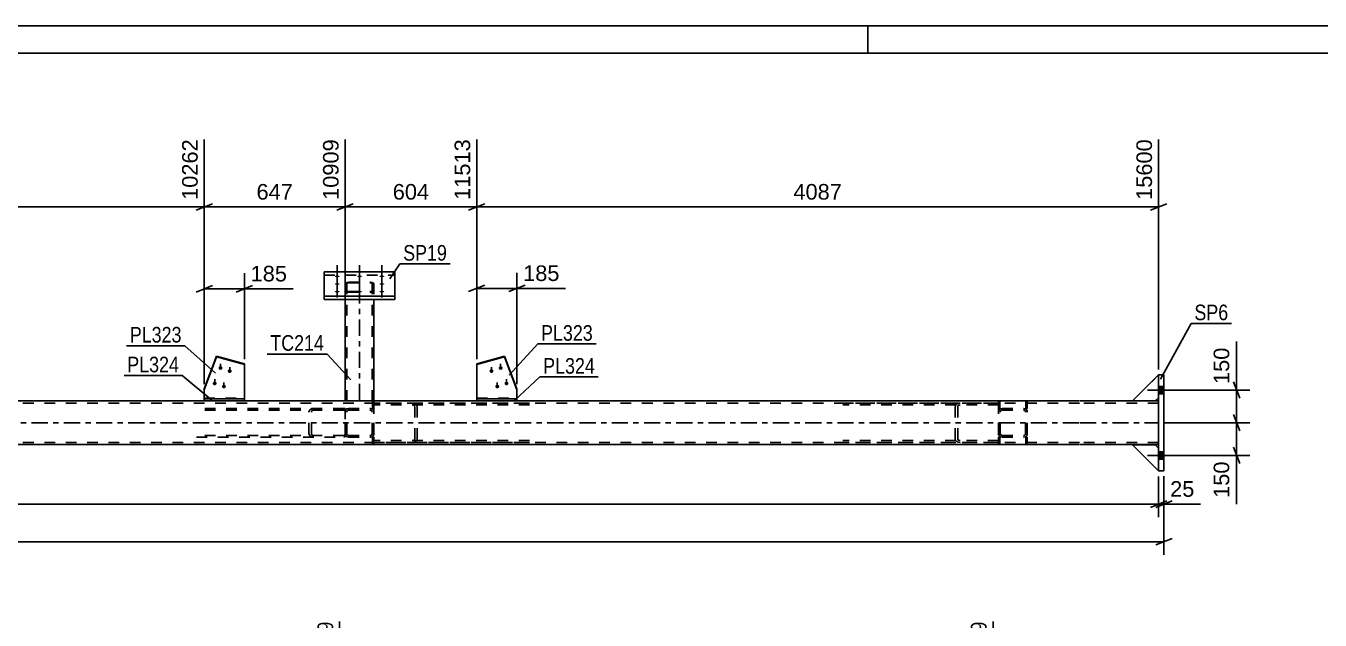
# Model space of a CAD drawing. Header units: millimetres. Extents: x -98 to 743, y -438 to 156.
# Drawn here: x 378.7 to 616.4, y 46.9 to 156.1 of the extents above; entities that cross this region are included whole.
import ezdxf

# ---------------------------------------------------------------- set-up
doc = ezdxf.new("R2010")
doc.units = ezdxf.units.MM
doc.linetypes.add('DXK_LINE_DOT2', pattern=[3.9198, 1.9599, -1.9599])
doc.linetypes.add('DXK_LINE_DOT3', pattern=[5.9187, 2.979, -0.9799, 0.9799, -0.9799])
doc.styles.add('Arial', font='ARIAL.TTF', dxfattribs={"height": 0.2})
doc.styles.add('Arial Narrow', font='ARIALN.TTF', dxfattribs={"height": 0.2})

# ---------------------------------------------------------------- blocks, each defined once
blk = doc.blocks.new('Unknown-761554712-1131')
at = {"color": 5, "linetype": 'Continuous'}
for p, q in [((743.33, 156.09), (-97.67, 156.09)), ((533.33, 151.09), (533.33, 156.09)), ((738.33, 151.09), (-92.67, 151.09))]:
    blk.add_line(p, q, dxfattribs=at)
blk = doc.blocks.new('Part-761554712-4790 - 4715')
at = {"color": 2, "linetype": 'Continuous'}
for p, q in [((411.49, 87.19), (411.49, 87.59)), ((411.49, 87.59), (418.88, 87.59)), ((411.49, 87.19), (418.88, 87.19)), ((418.88, 87.19), (418.88, 87.59))]:
    blk.add_line(p, q, dxfattribs=at)
blk = doc.blocks.new('Part-761554712-4726 - 4715')
at = {"color": 7, "linetype": 'DXK_LINE_DOT2'}
for p, q in [((442.65, 80.55), (442.41, 80.55)), ((442.41, 80.55), (442.41, 79.35)), ((442.41, 80.55), (442.41, 79.35)), ((442.65, 79.35), (442.41, 79.35)), ((442.65, 79.35), (442.65, 80.55)), ((442.65, 79.35), (442.65, 80.55))]:
    blk.add_line(p, q, dxfattribs=at)
blk = doc.blocks.new('Part-761554712-4791 - 4715')
at = {"color": 2, "linetype": 'Continuous'}
for p, q in [((461.53, 87.19), (461.53, 87.59)), ((461.53, 87.59), (468.92, 87.59)), ((461.53, 87.19), (468.92, 87.19)), ((468.92, 87.19), (468.92, 87.59))]:
    blk.add_line(p, q, dxfattribs=at)
blk = doc.blocks.new('Part-761554712-4727 - 4715')
at = {"color": 7, "linetype": 'DXK_LINE_DOT2'}
for p, q in [((442.65, 87.03), (442.41, 87.03)), ((442.41, 87.03), (442.41, 85.83)), ((442.41, 87.03), (442.41, 85.83)), ((442.41, 85.83), (442.65, 85.83)), ((442.65, 87.03), (442.65, 85.83)), ((442.65, 85.83), (442.65, 87.03))]:
    blk.add_line(p, q, dxfattribs=at)
blk = doc.blocks.new('Part-761554712-4729 - 4715')
at = {"color": 7, "linetype": 'DXK_LINE_DOT2'}
for p, q in [((557.6, 80.55), (557.36, 80.55)), ((557.36, 79.35), (557.36, 80.55)), ((557.36, 80.55), (557.36, 79.35)), ((557.36, 79.35), (557.6, 79.35)), ((557.6, 79.35), (557.6, 80.55)), ((557.6, 79.35), (557.6, 80.55))]:
    blk.add_line(p, q, dxfattribs=at)
blk = doc.blocks.new('Part-761554712-4728 - 4715')
at = {"color": 7, "linetype": 'DXK_LINE_DOT2'}
for p, q in [((562.64, 80.55), (562.4, 80.55)), ((562.4, 80.55), (562.4, 79.35)), ((562.4, 80.55), (562.4, 79.35)), ((562.64, 79.35), (562.4, 79.35)), ((562.64, 79.35), (562.64, 80.55)), ((562.64, 79.35), (562.64, 80.55))]:
    blk.add_line(p, q, dxfattribs=at)
blk = doc.blocks.new('Part-761554712-4730 - 4715')
at = {"color": 7, "linetype": 'DXK_LINE_DOT2'}
for p, q in [((562.64, 87.03), (562.4, 87.03)), ((562.4, 87.03), (562.4, 85.83)), ((562.4, 87.03), (562.4, 85.83)), ((562.4, 85.83), (562.64, 85.83)), ((562.64, 87.03), (562.64, 85.83)), ((562.64, 85.83), (562.64, 87.03))]:
    blk.add_line(p, q, dxfattribs=at)
blk = doc.blocks.new('Part-761554712-4731 - 4715')
at = {"color": 7, "linetype": 'DXK_LINE_DOT2'}
for p, q in [((557.6, 87.03), (557.36, 87.03)), ((557.36, 87.03), (557.36, 85.83)), ((557.36, 87.03), (557.36, 85.83)), ((557.36, 85.83), (557.6, 85.83)), ((557.6, 85.83), (557.6, 87.03)), ((557.6, 85.83), (557.6, 87.03))]:
    blk.add_line(p, q, dxfattribs=at)
blk = doc.blocks.new('Part-761554712-4738 - 4715')
at = {"color": 7, "linetype": 'DXK_LINE_DOT2'}
for p, q in [((437.1, 85.83), (410.07, 85.83)), ((431.61, 85.83), (431.28, 85.78)), ((437.1, 85.83), (437.36, 85.79)), ((437.36, 85.79), (437.36, 80.58)), ((437.1, 85.51), (410.07, 85.51)), ((430.8, 85.43), (430.73, 85.19)), ((430.73, 81.19), (430.73, 85.19)), ((431.17, 85.19), (431.21, 85.31)), ((431.17, 81.19), (431.17, 85.19)), ((431.45, 85.48), (431.61, 85.51)), ((437.1, 85.51), (437.27, 85.48)), ((437.27, 85.48), (437.36, 85.44)), ((437.1, 80.87), (410.07, 80.87)), ((430.73, 81.19), (430.8, 80.94)), ((431.21, 81.06), (431.17, 81.19)), ((431.61, 80.87), (431.45, 80.89)), ((437.27, 80.89), (437.1, 80.87)), ((437.36, 80.93), (437.27, 80.89)), ((410.07, 80.55), (437.1, 80.55)), ((431.28, 80.59), (431.61, 80.55)), ((437.1, 80.55), (437.36, 80.58))]:
    blk.add_line(p, q, dxfattribs=at)
for centre, radius, start, end in [((431.48, 85), 0.802, 104.5546, 147.5894), ((431.55, 85.09), 0.401, 104.5546, 147.5894), ((431.48, 81.37), 0.802, 212.4106, 255.4454), ((431.55, 81.28), 0.401, 212.4106, 255.4454)]:
    blk.add_arc(centre, radius, start, end, dxfattribs=at)
blk = doc.blocks.new('Part-761554712-4740 - 4715')
at = {"color": 7, "linetype": 'DXK_LINE_DOT2'}
for p, q in [((528.75, 86.79), (557.36, 86.79)), ((557.36, 86.47), (528.75, 86.47)), ((549.48, 86.39), (549.42, 86.15)), ((549.42, 80.23), (549.42, 86.15)), ((549.86, 86.15), (549.89, 86.27)), ((549.86, 80.23), (549.86, 86.15)), ((550.3, 86.79), (549.96, 86.74)), ((550.13, 86.44), (550.3, 86.47)), ((557.36, 86.79), (557.36, 79.59)), ((557.36, 79.91), (528.75, 79.91)), ((557.36, 79.59), (528.75, 79.59)), ((549.42, 80.23), (549.48, 79.98)), ((549.89, 80.1), (549.86, 80.23)), ((549.96, 79.63), (550.3, 79.59)), ((550.3, 79.91), (550.13, 79.93))]:
    blk.add_line(p, q, dxfattribs=at)
for centre, radius, start, end in [((550.16, 85.96), 0.802, 104.5547, 147.5896), ((550.23, 86.05), 0.401, 104.5547, 147.5896), ((550.16, 80.41), 0.802, 212.4104, 255.4453), ((550.23, 80.32), 0.401, 212.4104, 255.4453)]:
    blk.add_arc(centre, radius, start, end, dxfattribs=at)
blk = doc.blocks.new('Part-761554712-4805 - 4715')
at = {"color": 2, "linetype": 'Continuous'}
for p, q in [((586.74, 74.39), (586.74, 91.99)), ((586.74, 91.99), (587.74, 91.99)), ((587.74, 91.99), (587.74, 74.39)), ((587.74, 74.39), (586.74, 74.39))]:
    blk.add_line(p, q, dxfattribs=at)
blk = doc.blocks.new('Part-761554712-4741 - 4715')
at = {"color": 7, "linetype": 'DXK_LINE_DOT2'}
for p, q in [((442.64, 86.79), (442.64, 79.59)), ((471.25, 86.79), (442.64, 86.79)), ((471.25, 86.47), (442.64, 86.47)), ((450.04, 86.74), (449.71, 86.79)), ((449.71, 86.47), (449.88, 86.44)), ((450.11, 86.27), (450.15, 86.15)), ((450.15, 80.23), (450.15, 86.15)), ((450.59, 86.15), (450.52, 86.39)), ((450.59, 80.23), (450.59, 86.15)), ((471.25, 79.91), (442.64, 79.91)), ((442.64, 79.59), (471.25, 79.59)), ((449.88, 79.93), (449.71, 79.91)), ((449.71, 79.59), (450.04, 79.63)), ((450.15, 80.23), (450.11, 80.1)), ((450.52, 79.98), (450.59, 80.23))]:
    blk.add_line(p, q, dxfattribs=at)
for centre, radius, start, end in [((449.77, 86.05), 0.401, 32.4104, 75.4453), ((449.84, 85.96), 0.802, 32.4104, 75.4453), ((449.77, 80.32), 0.401, 284.5547, 327.5896), ((449.84, 80.41), 0.802, 284.5547, 327.5896)]:
    blk.add_arc(centre, radius, start, end, dxfattribs=at)
blk = doc.blocks.new('Bolt-761554712-4752 - 4715')
at = {"linetype": 'Continuous'}
for points in [[(464.24, 93.02), (464.31, 93.01), (464.38, 92.99), (464.45, 92.96), (464.5, 92.91), (464.55, 92.85), (464.58, 92.79), (464.59, 92.72), (464.59, 92.65), (464.58, 92.58), (464.55, 92.51), (464.5, 92.46), (464.45, 92.41), (464.38, 92.37), (464.31, 92.35), (464.24, 92.34), (464.16, 92.35), (464.09, 92.37), (464.02, 92.41), (463.97, 92.46), (463.92, 92.51), (463.89, 92.58), (463.88, 92.65), (463.88, 92.72), (463.89, 92.79), (463.92, 92.85), (463.97, 92.91), (464.02, 92.96), (464.09, 92.99), (464.16, 93.01)], [(465.93, 93.59), (466.01, 93.58), (466.08, 93.56), (466.14, 93.52), (466.2, 93.47), (466.24, 93.42), (466.27, 93.35), (466.29, 93.28), (466.29, 93.21), (466.27, 93.14), (466.24, 93.08), (466.2, 93.02), (466.14, 92.97), (466.08, 92.94), (466.01, 92.92), (465.93, 92.91), (465.86, 92.92), (465.79, 92.94), (465.72, 92.97), (465.66, 93.02), (465.62, 93.08), (465.59, 93.14), (465.57, 93.21), (465.57, 93.28), (465.59, 93.35), (465.62, 93.42), (465.66, 93.47), (465.72, 93.52), (465.79, 93.56), (465.86, 93.58)], [(467, 90.75), (467.08, 90.74), (467.15, 90.72), (467.21, 90.69), (467.27, 90.64), (467.31, 90.58), (467.34, 90.52), (467.36, 90.45), (467.36, 90.38), (467.34, 90.31), (467.31, 90.24), (467.27, 90.19), (467.21, 90.14), (467.15, 90.1), (467.08, 90.08), (467, 90.08), (466.93, 90.08), (466.86, 90.1), (466.79, 90.14), (466.73, 90.19), (466.69, 90.24), (466.66, 90.31), (466.64, 90.38), (466.64, 90.45), (466.66, 90.52), (466.69, 90.58), (466.73, 90.64), (466.79, 90.69), (466.86, 90.72), (466.93, 90.74)], [(465.31, 90.19), (465.38, 90.18), (465.45, 90.16), (465.52, 90.12), (465.57, 90.07), (465.62, 90.02), (465.65, 89.95), (465.66, 89.88), (465.66, 89.81), (465.65, 89.74), (465.62, 89.68), (465.57, 89.62), (465.52, 89.57), (465.45, 89.54), (465.38, 89.52), (465.31, 89.51), (465.23, 89.52), (465.16, 89.54), (465.09, 89.57), (465.04, 89.62), (464.99, 89.68), (464.96, 89.74), (464.95, 89.81), (464.95, 89.88), (464.96, 89.95), (464.99, 90.02), (465.04, 90.07), (465.09, 90.12), (465.16, 90.16), (465.23, 90.18)]]:
    blk.add_hatch(color=1, dxfattribs=at).paths.add_polyline_path(points)
at = {"color": 1, "linetype": 'Continuous'}
for p, q in [((464.24, 92.41), (464.24, 93.43)), ((465.93, 92.97), (465.93, 94)), ((465.31, 89.57), (465.31, 90.6)), ((467, 90.14), (467, 91.17))]:
    blk.add_line(p, q, dxfattribs=at)
blk = doc.blocks.new('Part-761554712-4817 - 4715')
at = {"color": 7, "linetype": 'DXK_LINE_DOT2'}
for p, q in [((581.94, 87.19), (586.74, 91.99)), ((586.74, 91.99), (586.74, 87.79)), ((586.14, 87.19), (581.94, 87.19)), ((586.74, 87.79), (586.14, 87.19))]:
    blk.add_line(p, q, dxfattribs=at)
blk = doc.blocks.new('Bolt-761554712-4753 - 4715')
at = {"linetype": 'Continuous'}
for points in [[(414.48, 93.59), (414.55, 93.58), (414.63, 93.56), (414.69, 93.52), (414.75, 93.47), (414.79, 93.42), (414.82, 93.35), (414.84, 93.28), (414.84, 93.21), (414.82, 93.14), (414.79, 93.08), (414.75, 93.02), (414.69, 92.97), (414.63, 92.94), (414.55, 92.92), (414.48, 92.91), (414.4, 92.92), (414.33, 92.94), (414.27, 92.97), (414.21, 93.02), (414.17, 93.08), (414.14, 93.14), (414.12, 93.21), (414.12, 93.28), (414.14, 93.35), (414.17, 93.42), (414.21, 93.47), (414.27, 93.52), (414.33, 93.56), (414.4, 93.58)], [(416.18, 93.02), (416.25, 93.01), (416.32, 92.99), (416.39, 92.96), (416.44, 92.91), (416.49, 92.85), (416.52, 92.79), (416.53, 92.72), (416.53, 92.65), (416.52, 92.58), (416.49, 92.51), (416.44, 92.46), (416.39, 92.41), (416.32, 92.37), (416.25, 92.35), (416.18, 92.34), (416.1, 92.35), (416.03, 92.37), (415.96, 92.41), (415.91, 92.46), (415.86, 92.51), (415.83, 92.58), (415.82, 92.65), (415.82, 92.72), (415.83, 92.79), (415.86, 92.85), (415.91, 92.91), (415.96, 92.96), (416.03, 92.99), (416.1, 93.01)], [(413.41, 90.75), (413.48, 90.74), (413.56, 90.72), (413.62, 90.69), (413.68, 90.64), (413.72, 90.58), (413.75, 90.52), (413.77, 90.45), (413.77, 90.38), (413.75, 90.31), (413.72, 90.24), (413.68, 90.19), (413.62, 90.14), (413.56, 90.1), (413.48, 90.08), (413.41, 90.08), (413.33, 90.08), (413.26, 90.1), (413.2, 90.14), (413.14, 90.19), (413.1, 90.24), (413.07, 90.31), (413.05, 90.38), (413.05, 90.45), (413.07, 90.52), (413.1, 90.58), (413.14, 90.64), (413.2, 90.69), (413.26, 90.72), (413.33, 90.74)], [(415.11, 90.19), (415.18, 90.18), (415.25, 90.16), (415.32, 90.12), (415.37, 90.07), (415.42, 90.02), (415.45, 89.95), (415.46, 89.88), (415.46, 89.81), (415.45, 89.74), (415.42, 89.68), (415.37, 89.62), (415.32, 89.57), (415.25, 89.54), (415.18, 89.52), (415.11, 89.51), (415.03, 89.52), (414.96, 89.54), (414.89, 89.57), (414.84, 89.62), (414.79, 89.68), (414.76, 89.74), (414.75, 89.81), (414.75, 89.88), (414.76, 89.95), (414.79, 90.02), (414.84, 90.07), (414.89, 90.12), (414.96, 90.16), (415.03, 90.18)]]:
    blk.add_hatch(color=1, dxfattribs=at).paths.add_polyline_path(points)
at = {"color": 1, "linetype": 'Continuous'}
for p, q in [((414.48, 92.97), (414.48, 94)), ((416.18, 92.41), (416.18, 93.43)), ((413.41, 90.14), (413.41, 91.17)), ((415.11, 89.57), (415.11, 90.6))]:
    blk.add_line(p, q, dxfattribs=at)
blk = doc.blocks.new('Part-761554712-4818 - 4715')
at = {"color": 2, "linetype": 'Continuous'}
for p, q in [((581.94, 87.19), (586.74, 91.99)), ((586.14, 87.19), (581.94, 87.19)), ((586.74, 87.79), (586.14, 87.19))]:
    blk.add_line(p, q, dxfattribs=at)
at = {"color": 7, "linetype": 'DXK_LINE_DOT2'}
blk.add_line((586.74, 91.99), (586.74, 87.79), dxfattribs=at)
blk = doc.blocks.new('Part-761554712-4819 - 4715')
at = {"color": 7, "linetype": 'DXK_LINE_DOT2'}
for p, q in [((581.94, 87.19), (586.74, 91.99)), ((586.74, 91.99), (586.74, 87.79)), ((586.14, 87.19), (581.94, 87.19)), ((586.74, 87.79), (586.14, 87.19))]:
    blk.add_line(p, q, dxfattribs=at)
blk = doc.blocks.new('Part-761554712-4820 - 4715')
at = {"color": 7, "linetype": 'DXK_LINE_DOT2'}
for p, q in [((586.14, 79.15), (581.94, 79.15)), ((581.94, 79.15), (586.74, 74.35)), ((586.74, 78.55), (586.14, 79.15)), ((586.74, 74.35), (586.74, 78.55))]:
    blk.add_line(p, q, dxfattribs=at)
blk = doc.blocks.new('Bolt-761554712-4756 - 4715')
at = {"linetype": 'Continuous'}
for points in [[(586.74, 89.85), (586.74, 88.53), (587.74, 88.53), (587.74, 89.85)], [(586.74, 89.85), (586.74, 88.53), (587.74, 88.53), (587.74, 89.85)], [(586.74, 77.85), (586.74, 76.53), (587.74, 76.53), (587.74, 77.85)], [(586.74, 77.85), (586.74, 76.53), (587.74, 76.53), (587.74, 77.85)]]:
    blk.add_hatch(color=1, dxfattribs=at).paths.add_polyline_path(points)
at = {"color": 1, "linetype": 'Continuous'}
for p, q in [((589.5, 89.19), (584.74, 89.19)), ((589.5, 89.19), (584.74, 89.19)), ((587.74, 89.85), (586.74, 89.85)), ((587.74, 89.85), (586.74, 89.85)), ((587.74, 88.53), (586.74, 88.53)), ((587.74, 88.53), (586.74, 88.53)), ((589.5, 77.19), (584.74, 77.19)), ((589.5, 77.19), (584.74, 77.19)), ((587.74, 77.85), (586.74, 77.85)), ((587.74, 77.85), (586.74, 77.85)), ((587.74, 76.53), (586.74, 76.53)), ((587.74, 76.53), (586.74, 76.53))]:
    blk.add_line(p, q, dxfattribs=at)
blk = doc.blocks.new('Part-761554712-4770 - 4715')
at = {"color": 7, "linetype": 'DXK_LINE_DOT2'}
for p, q in [((572.24, 86.79), (1, 86.79)), ((418.88, 87.19), (411.49, 87.19)), ((442.64, 87.19), (437.38, 87.19)), ((468.92, 87.19), (461.53, 87.19)), ((586.74, 86.79), (572.34, 86.79)), ((586.14, 87.19), (581.94, 87.19)), ((586.74, 87.19), (586.74, 86.39)), ((586.74, 87.19), (586.74, 86.95)), ((572.24, 79.59), (1, 79.59)), ((586.74, 79.59), (572.34, 79.59)), ((586.74, 79.19), (586.74, 79.99))]:
    blk.add_line(p, q, dxfattribs=at)
at = {"color": 2, "linetype": 'Continuous'}
for p, q in [((411.49, 87.19), (228.93, 87.19)), ((437.38, 87.19), (418.88, 87.19)), ((461.53, 87.19), (442.64, 87.19)), ((572.24, 87.19), (468.92, 87.19)), ((581.94, 87.19), (572.34, 87.19)), ((586.74, 87.19), (586.14, 87.19)), ((586.74, 79.99), (586.74, 86.39)), ((572.24, 79.19), (1, 79.19)), ((586.74, 79.19), (572.34, 79.19))]:
    blk.add_line(p, q, dxfattribs=at)
at = {"color": 7, "linetype": 'DXK_LINE_DOT3'}
for p, q in [((1, 83.19), (572.24, 83.19)), ((572.34, 83.19), (586.74, 83.19))]:
    blk.add_line(p, q, dxfattribs=at)
blk = doc.blocks.new('Part-761554712-4843 - 4715')
at = {"color": 2, "linetype": 'Continuous'}
for p, q in [((433.51, 110.91), (446.51, 110.91)), ((433.51, 110.91), (433.51, 105.86)), ((446.51, 110.91), (446.51, 105.86)), ((433.51, 106.46), (446.51, 106.46)), ((433.51, 105.86), (446.51, 105.86))]:
    blk.add_line(p, q, dxfattribs=at)
at = {"color": 7, "linetype": 'DXK_LINE_DOT2'}
blk.add_line((433.51, 110.31), (446.51, 110.31), dxfattribs=at)
blk = doc.blocks.new('Bolt-761554712-4779 - 4715')
at = {"linetype": 'Continuous'}
for points in [[(435.91, 109.94), (435.82, 109.94), (435.73, 109.95), (435.65, 109.97), (435.58, 109.99), (435.53, 110.01), (435.49, 110.04), (435.47, 110.07), (435.47, 110.1), (435.49, 110.13), (435.53, 110.16), (435.58, 110.19), (435.65, 110.21), (435.73, 110.22), (435.82, 110.23), (435.91, 110.24), (436, 110.23), (436.09, 110.22), (436.17, 110.21), (436.24, 110.19), (436.29, 110.16), (436.33, 110.13), (436.35, 110.1), (436.35, 110.07), (436.33, 110.04), (436.29, 110.01), (436.24, 109.99), (436.17, 109.97), (436.09, 109.95), (436, 109.94)], [(440.01, 109.94), (439.92, 109.94), (439.83, 109.95), (439.75, 109.97), (439.68, 109.99), (439.63, 110.01), (439.59, 110.04), (439.57, 110.07), (439.57, 110.1), (439.59, 110.13), (439.63, 110.16), (439.68, 110.19), (439.75, 110.21), (439.83, 110.22), (439.92, 110.23), (440.01, 110.24), (440.1, 110.23), (440.19, 110.22), (440.27, 110.21), (440.34, 110.19), (440.39, 110.16), (440.43, 110.13), (440.45, 110.1), (440.45, 110.07), (440.43, 110.04), (440.39, 110.01), (440.34, 109.99), (440.27, 109.97), (440.19, 109.95), (440.1, 109.94)], [(444.11, 109.94), (444.02, 109.94), (443.93, 109.95), (443.85, 109.97), (443.78, 109.99), (443.73, 110.01), (443.69, 110.04), (443.67, 110.07), (443.67, 110.1), (443.69, 110.13), (443.73, 110.16), (443.78, 110.19), (443.85, 110.21), (443.93, 110.22), (444.02, 110.23), (444.11, 110.24), (444.2, 110.23), (444.29, 110.22), (444.37, 110.21), (444.44, 110.19), (444.49, 110.16), (444.53, 110.13), (444.55, 110.1), (444.55, 110.07), (444.53, 110.04), (444.49, 110.01), (444.44, 109.99), (444.37, 109.97), (444.29, 109.95), (444.2, 109.94)], [(435.91, 108.53), (435.82, 108.54), (435.73, 108.55), (435.65, 108.56), (435.58, 108.58), (435.53, 108.61), (435.49, 108.64), (435.47, 108.67), (435.47, 108.7), (435.49, 108.73), (435.53, 108.76), (435.58, 108.79), (435.65, 108.81), (435.73, 108.82), (435.82, 108.83), (435.91, 108.84), (436, 108.83), (436.09, 108.82), (436.17, 108.81), (436.24, 108.79), (436.29, 108.76), (436.33, 108.73), (436.35, 108.7), (436.35, 108.67), (436.33, 108.64), (436.29, 108.61), (436.24, 108.58), (436.17, 108.56), (436.09, 108.55), (436, 108.54)], [(435.91, 107.13), (435.82, 107.14), (435.73, 107.15), (435.65, 107.16), (435.58, 107.18), (435.53, 107.21), (435.49, 107.24), (435.47, 107.27), (435.47, 107.3), (435.49, 107.33), (435.53, 107.36), (435.58, 107.38), (435.65, 107.4), (435.73, 107.42), (435.82, 107.43), (435.91, 107.43), (436, 107.43), (436.09, 107.42), (436.17, 107.4), (436.24, 107.38), (436.29, 107.36), (436.33, 107.33), (436.35, 107.3), (436.35, 107.27), (436.33, 107.24), (436.29, 107.21), (436.24, 107.18), (436.17, 107.16), (436.09, 107.15), (436, 107.14)], [(440.01, 107.13), (439.92, 107.14), (439.83, 107.15), (439.75, 107.16), (439.68, 107.18), (439.63, 107.21), (439.59, 107.24), (439.57, 107.27), (439.57, 107.3), (439.59, 107.33), (439.63, 107.36), (439.68, 107.38), (439.75, 107.4), (439.83, 107.42), (439.92, 107.43), (440.01, 107.43), (440.1, 107.43), (440.19, 107.42), (440.27, 107.4), (440.34, 107.38), (440.39, 107.36), (440.43, 107.33), (440.45, 107.3), (440.45, 107.27), (440.43, 107.24), (440.39, 107.21), (440.34, 107.18), (440.27, 107.16), (440.19, 107.15), (440.1, 107.14)], [(444.11, 108.53), (444.02, 108.54), (443.93, 108.55), (443.85, 108.56), (443.78, 108.58), (443.73, 108.61), (443.69, 108.64), (443.67, 108.67), (443.67, 108.7), (443.69, 108.73), (443.73, 108.76), (443.78, 108.79), (443.85, 108.81), (443.93, 108.82), (444.02, 108.83), (444.11, 108.84), (444.2, 108.83), (444.29, 108.82), (444.37, 108.81), (444.44, 108.79), (444.49, 108.76), (444.53, 108.73), (444.55, 108.7), (444.55, 108.67), (444.53, 108.64), (444.49, 108.61), (444.44, 108.58), (444.37, 108.56), (444.29, 108.55), (444.2, 108.54)], [(444.11, 107.13), (444.02, 107.14), (443.93, 107.15), (443.85, 107.16), (443.78, 107.18), (443.73, 107.21), (443.69, 107.24), (443.67, 107.27), (443.67, 107.3), (443.69, 107.33), (443.73, 107.36), (443.78, 107.38), (443.85, 107.4), (443.93, 107.42), (444.02, 107.43), (444.11, 107.43), (444.2, 107.43), (444.29, 107.42), (444.37, 107.4), (444.44, 107.38), (444.49, 107.36), (444.53, 107.33), (444.55, 107.3), (444.55, 107.27), (444.53, 107.24), (444.49, 107.21), (444.44, 107.18), (444.37, 107.16), (444.29, 107.15), (444.2, 107.14)]]:
    blk.add_hatch(color=1, dxfattribs=at).paths.add_polyline_path(points)
at = {"color": 1, "linetype": 'Continuous'}
for p, q in [((435.91, 109), (435.91, 112.12)), ((440.01, 109), (440.01, 112.12)), ((444.11, 109), (444.11, 112.12)), ((435.91, 107.59), (435.91, 110.71)), ((444.11, 107.59), (444.11, 110.71)), ((435.91, 106.19), (435.91, 109.31)), ((440.01, 106.19), (440.01, 109.31)), ((444.11, 106.19), (444.11, 109.31))]:
    blk.add_line(p, q, dxfattribs=at)
blk = doc.blocks.new('Part-761554712-4786 - 4715')
at = {"color": 7, "linetype": 'DXK_LINE_DOT2'}
for p, q in [((437.42, 108.85), (437.37, 108.77)), ((437.37, 108.77), (437.37, 105.86)), ((437.37, 107.4), (437.42, 107.32)), ((437.56, 108.92), (437.42, 108.85)), ((437.42, 107.32), (437.56, 107.24)), ((437.77, 108.97), (437.56, 108.92)), ((437.56, 107.24), (437.77, 107.2)), ((437.69, 108.77), (437.72, 108.81)), ((437.69, 108.77), (437.69, 87.19)), ((437.72, 107.36), (437.69, 107.4)), ((437.72, 108.81), (437.78, 108.84)), ((437.78, 107.32), (437.72, 107.36)), ((438.01, 108.99), (437.77, 108.97)), ((437.77, 107.2), (438.01, 107.18)), ((437.78, 108.84), (437.89, 108.87)), ((437.89, 107.3), (437.78, 107.32)), ((437.89, 108.87), (438.01, 108.88)), ((438.01, 107.29), (437.89, 107.3)), ((438.01, 108.99), (442.01, 108.99)), ((438.01, 108.88), (442.01, 108.88)), ((438.01, 107.29), (442.01, 107.29)), ((438.01, 107.18), (442.01, 107.18)), ((442.26, 108.97), (442.01, 108.99)), ((442.01, 108.88), (442.13, 108.87)), ((442.13, 107.3), (442.01, 107.29)), ((442.01, 107.18), (442.26, 107.2)), ((442.13, 108.87), (442.24, 108.84)), ((442.24, 107.32), (442.13, 107.3)), ((442.24, 108.84), (442.31, 108.81)), ((442.31, 107.36), (442.24, 107.32)), ((442.46, 108.92), (442.26, 108.97)), ((442.26, 107.2), (442.46, 107.24)), ((442.31, 108.81), (442.33, 108.77)), ((442.33, 107.4), (442.31, 107.36)), ((442.33, 108.77), (442.33, 87.19)), ((442.6, 108.85), (442.46, 108.92)), ((442.46, 107.24), (442.6, 107.32)), ((442.65, 108.77), (442.6, 108.85)), ((442.6, 107.32), (442.65, 107.4)), ((442.65, 108.77), (442.65, 105.86)), ((437.37, 87.19), (437.38, 87.19)), ((437.38, 87.19), (437.37, 87.19)), ((442.46, 87.19), (442.26, 87.19)), ((442.31, 87.19), (442.33, 87.19)), ((442.64, 87.19), (442.65, 87.19)), ((442.65, 87.19), (442.64, 87.19))]:
    blk.add_line(p, q, dxfattribs=at)
at = {"color": 7, "linetype": 'DXK_LINE_DOT3'}
blk.add_line((440.01, 108.08), (440.01, 87.19), dxfattribs=at)
at = {"color": 2, "linetype": 'Continuous'}
for p, q in [((437.37, 105.86), (437.37, 87.19)), ((442.65, 105.86), (442.65, 87.19)), ((442.26, 87.19), (437.38, 87.19)), ((442.6, 87.19), (442.26, 87.19)), ((442.64, 87.19), (442.6, 87.19))]:
    blk.add_line(p, q, dxfattribs=at)
blk = doc.blocks.new('Part-761554712-4797 - 4715')
at = {"color": 7, "linetype": 'DXK_LINE_DOT2'}
for p, q in [((438, 85.83), (437.76, 85.78)), ((438, 85.83), (442, 85.83)), ((442.25, 85.78), (442, 85.83)), ((437.41, 85.43), (437.36, 85.19)), ((437.36, 81.19), (437.36, 85.19)), ((437.68, 85.19), (437.71, 85.31)), ((437.68, 81.19), (437.68, 85.19)), ((437.88, 85.48), (438, 85.51)), ((438, 85.51), (442, 85.51)), ((442, 85.51), (442.12, 85.48)), ((442.3, 85.31), (442.32, 85.19)), ((442.32, 81.19), (442.32, 85.19)), ((442.64, 85.19), (442.59, 85.43)), ((442.64, 81.19), (442.64, 85.19)), ((437.36, 81.19), (437.41, 80.94)), ((437.71, 81.06), (437.68, 81.19)), ((438, 80.87), (437.88, 80.89)), ((438, 80.87), (442, 80.87)), ((442.12, 80.89), (442, 80.87)), ((442.32, 81.19), (442.3, 81.06)), ((442.59, 80.94), (442.64, 81.19)), ((437.76, 80.59), (438, 80.55)), ((438, 80.55), (442, 80.55)), ((442, 80.55), (442.25, 80.59))]:
    blk.add_line(p, q, dxfattribs=at)
at = {"color": 7, "linetype": 'DXK_LINE_DOT3'}
blk.add_line((440, 83.19), (440, 83.19), dxfattribs=at)
at = {"color": 7, "linetype": 'DXK_LINE_DOT2'}
for centre, radius, start, end in [((438, 85.19), 0.64, 112.5, 157.5), ((442, 85.19), 0.64, 22.5, 67.5), ((438, 85.19), 0.32, 112.5, 157.5), ((442, 85.19), 0.32, 22.5, 67.5), ((438, 81.19), 0.64, 202.5, 247.5), ((438, 81.19), 0.32, 202.5, 247.5), ((442, 81.19), 0.32, 292.5, 337.5), ((442, 81.19), 0.64, 292.5, 337.5)]:
    blk.add_arc(centre, radius, start, end, dxfattribs=at)
blk = doc.blocks.new('Part-761554712-4799 - 4715')
at = {"color": 7, "linetype": 'DXK_LINE_DOT2'}
for p, q in [((558, 85.83), (557.76, 85.78)), ((558, 85.83), (562, 85.83)), ((562.25, 85.78), (562, 85.83)), ((557.41, 85.43), (557.36, 85.19)), ((557.36, 81.19), (557.36, 85.19)), ((557.68, 85.19), (557.71, 85.31)), ((557.68, 81.19), (557.68, 85.19)), ((557.88, 85.48), (558, 85.51)), ((558, 85.51), (562, 85.51)), ((562, 85.51), (562.12, 85.48)), ((562.3, 85.31), (562.32, 85.19)), ((562.32, 81.19), (562.32, 85.19)), ((562.64, 85.19), (562.59, 85.43)), ((562.64, 81.19), (562.64, 85.19)), ((557.36, 81.19), (557.41, 80.94)), ((557.71, 81.06), (557.68, 81.19)), ((558, 80.87), (557.88, 80.89)), ((558, 80.87), (562, 80.87)), ((562.12, 80.89), (562, 80.87)), ((562.32, 81.19), (562.3, 81.06)), ((562.59, 80.94), (562.64, 81.19)), ((557.76, 80.59), (558, 80.55)), ((558, 80.55), (562, 80.55)), ((562, 80.55), (562.25, 80.59))]:
    blk.add_line(p, q, dxfattribs=at)
at = {"color": 7, "linetype": 'DXK_LINE_DOT3'}
blk.add_line((560, 83.19), (560, 83.19), dxfattribs=at)
at = {"color": 7, "linetype": 'DXK_LINE_DOT2'}
for centre, radius, start, end in [((558, 85.19), 0.64, 112.5, 157.5), ((562, 85.19), 0.64, 22.5, 67.5), ((558, 85.19), 0.32, 112.5, 157.5), ((562, 85.19), 0.32, 22.5, 67.5), ((558, 81.19), 0.64, 202.5, 247.5), ((558, 81.19), 0.32, 202.5, 247.5), ((562, 81.19), 0.32, 292.5, 337.5), ((562, 81.19), 0.64, 292.5, 337.5)]:
    blk.add_arc(centre, radius, start, end, dxfattribs=at)
blk = doc.blocks.new('Part-761554712-4821 - 4715')
at = {"color": 2, "linetype": 'Continuous'}
for p, q in [((586.14, 79.15), (581.94, 79.15)), ((581.94, 79.15), (586.74, 74.35)), ((586.74, 78.55), (586.14, 79.15)), ((586.74, 74.39), (586.74, 74.35))]:
    blk.add_line(p, q, dxfattribs=at)
at = {"color": 7, "linetype": 'DXK_LINE_DOT2'}
blk.add_line((586.74, 74.35), (586.74, 78.55), dxfattribs=at)
blk = doc.blocks.new('Part-761554712-4822 - 4715')
at = {"color": 7, "linetype": 'DXK_LINE_DOT2'}
for p, q in [((586.14, 79.15), (581.94, 79.15)), ((581.94, 79.15), (586.74, 74.35)), ((586.74, 78.55), (586.14, 79.15)), ((586.74, 74.35), (586.74, 78.55))]:
    blk.add_line(p, q, dxfattribs=at)
blk = doc.blocks.new('Part-761554712-4853 - 4715')
at = {"color": 2, "linetype": 'Continuous'}
for p, q in [((413.76, 95.45), (411.49, 89.42)), ((413.76, 95.28), (411.49, 89.26)), ((413.76, 95.28), (413.76, 95.45)), ((413.76, 95.45), (418.88, 94.03)), ((418.88, 93.87), (413.76, 95.28)), ((418.88, 94.03), (418.88, 87.59)), ((411.49, 89.42), (411.49, 87.59))]:
    blk.add_line(p, q, dxfattribs=at)
at = {"color": 7, "linetype": 'DXK_LINE_DOT2'}
for p, q in [((411.49, 87.73), (418.88, 87.73)), ((411.49, 87.59), (411.49, 87.57)), ((411.49, 87.57), (411.49, 87.59)), ((411.49, 87.57), (418.88, 87.57)), ((418.88, 87.57), (418.88, 87.59)), ((418.88, 87.59), (418.88, 87.57))]:
    blk.add_line(p, q, dxfattribs=at)
blk = doc.blocks.new('Part-761554712-4854 - 4715')
at = {"color": 2, "linetype": 'Continuous'}
for p, q in [((466.65, 95.45), (461.53, 94.03)), ((466.65, 95.28), (461.53, 93.87)), ((466.65, 95.28), (466.65, 95.45)), ((466.65, 95.45), (468.92, 89.42)), ((468.92, 89.26), (466.65, 95.28)), ((461.53, 94.03), (461.53, 87.59)), ((468.92, 89.42), (468.92, 87.59))]:
    blk.add_line(p, q, dxfattribs=at)
at = {"color": 7, "linetype": 'DXK_LINE_DOT2'}
for p, q in [((461.53, 87.73), (468.92, 87.73)), ((461.53, 87.59), (461.53, 87.57)), ((461.53, 87.57), (461.53, 87.59)), ((461.53, 87.57), (468.92, 87.57)), ((468.92, 87.57), (468.92, 87.59)), ((468.92, 87.59), (468.92, 87.57))]:
    blk.add_line(p, q, dxfattribs=at)
blk = doc.blocks.new('StraightDimension-761554712-2525 - 1694')
at = {"color": 7, "linetype": 'Continuous'}
for p, q in [((436.36, -5), (436.36, 46.67)), ((429.73, -5), (429.73, 42.17)), ((428.23, 31.13), (431.23, 32.33)), ((429.73, 31.73), (436.36, 31.73)), ((437.86, 32.33), (434.86, 31.13))]:
    blk.add_line(p, q, dxfattribs=at)
at = {"color": 0}
blk.add_wipeout([(436.39, 32.48), (436.39, 36.68), (429.71, 36.68), (429.71, 32.48)], dxfattribs=at)
at = {"color": 0, "linetype": 'Continuous'}
blk.add_wipeout([(435.76, 47.27), (431.56, 47.27), (431.56, 36.93), (435.76, 36.93)], dxfattribs=at)
at = {"color": 3, "linetype": 'Continuous', "style": 'Arial Narrow'}
blk.add_text('10909', height=2.863, rotation=90.0002, dxfattribs=at).set_placement((435.16, 37.53))
at = {"color": 3, "style": 'Arial Narrow'}
blk.add_text('166', height=2.863, dxfattribs=at).set_placement((430.31, 33.08))
blk = doc.blocks.new('StraightDimension-761554712-2555 - 1694')
at = {"color": 7, "linetype": 'Continuous'}
for p, q in [((556.36, -5), (556.36, 46.67)), ((548.42, -5), (548.42, 42.17)), ((546.92, 31.13), (549.92, 32.33)), ((548.42, 31.73), (556.36, 31.73)), ((557.86, 32.33), (554.86, 31.13))]:
    blk.add_line(p, q, dxfattribs=at)
at = {"color": 0}
blk.add_wipeout([(555.73, 32.48), (555.73, 36.68), (549.05, 36.68), (549.05, 32.48)], dxfattribs=at)
at = {"color": 0, "linetype": 'Continuous'}
blk.add_wipeout([(555.76, 47.27), (551.56, 47.27), (551.56, 36.93), (555.76, 36.93)], dxfattribs=at)
at = {"color": 3, "linetype": 'Continuous', "style": 'Arial Narrow'}
blk.add_text('13909', height=2.863, rotation=90.0002, dxfattribs=at).set_placement((555.16, 37.53))
at = {"color": 3, "style": 'Arial Narrow'}
blk.add_text('199', height=2.863, dxfattribs=at).set_placement((549.65, 33.08))
blk = doc.blocks.new('StraightDimension-761554712-10780 - 4715')
at = {"color": 7, "linetype": 'Continuous'}
for p, q in [((461.53, 94.87), (461.53, 135.25)), ((586.74, 92.99), (586.74, 135.25)), ((463.03, 123.43), (460.03, 122.23)), ((461.53, 122.83), (586.74, 122.83)), ((585.24, 122.23), (588.24, 123.43))]:
    blk.add_line(p, q, dxfattribs=at)
at = {"color": 0, "linetype": 'Continuous'}
blk.add_wipeout([(586.14, 135.85), (581.94, 135.85), (581.94, 123.53), (586.14, 123.53)], dxfattribs=at)
at = {"color": 0}
blk.add_wipeout([(529.18, 123.58), (529.18, 127.78), (519.09, 127.78), (519.09, 123.58)], dxfattribs=at)
at = {"color": 3, "linetype": 'Continuous', "style": 'Arial'}
blk.add_text('15600', height=2.865, rotation=90.0002, dxfattribs=at).set_placement((585.54, 124.13))
at = {"color": 3, "style": 'Arial'}
blk.add_text('4087', height=2.865, dxfattribs=at).set_placement((519.69, 124.18))
blk = doc.blocks.new('StraightDimension-761554712-4914 - 4715')
at = {"color": 7, "linetype": 'Continuous'}
for p, q in [((600.48, 90.69), (601.68, 87.69)), ((588.74, 89.19), (603.48, 89.19)), ((601.08, 83.19), (601.08, 89.19)), ((601.68, 81.69), (600.48, 84.69)), ((587.74, 83.19), (603.48, 83.19))]:
    blk.add_line(p, q, dxfattribs=at)
at = {"color": 0}
blk.add_wipeout([(600.33, 97.58), (596.13, 97.58), (596.13, 89.71), (600.33, 89.71)], dxfattribs=at)
at = {"color": 7, "linetype": 'Continuous'}
blk.add_line((601.08, 89.19), (601.08, 98.11), dxfattribs=at)
blk.add_line((601.08, 89.19), (601.08, 98.11), dxfattribs=at)
at = {"color": 3, "style": 'Arial'}
blk.add_text('150', height=2.865, rotation=90.0002, dxfattribs=at).set_placement((599.73, 90.31))
blk = doc.blocks.new('StraightDimension-761554712-4925 - 4715')
at = {"color": 7, "linetype": 'Continuous'}
for p, q in [((600.48, 84.69), (601.68, 81.69)), ((587.74, 83.19), (603.48, 83.19)), ((601.08, 77.19), (601.08, 83.19)), ((601.68, 75.69), (600.48, 78.69)), ((588.74, 77.19), (603.48, 77.19))]:
    blk.add_line(p, q, dxfattribs=at)
at = {"color": 0}
blk.add_wipeout([(600.33, 76.66), (596.13, 76.66), (596.13, 68.79), (600.33, 68.79)], dxfattribs=at)
at = {"color": 7, "linetype": 'Continuous'}
blk.add_line((601.08, 77.19), (601.08, 68.26), dxfattribs=at)
blk.add_line((601.08, 77.19), (601.08, 68.26), dxfattribs=at)
at = {"color": 3, "style": 'Arial'}
blk.add_text('150', height=2.865, rotation=90.0002, dxfattribs=at).set_placement((599.73, 69.39))
blk = doc.blocks.new('StraightDimension-761554712-10781 - 4715')
at = {"color": 7, "linetype": 'Continuous'}
for p, q in [((437.37, 97.28), (437.37, 135.25)), ((461.53, 94.87), (461.53, 135.25)), ((438.87, 123.43), (435.87, 122.23)), ((437.37, 122.83), (461.53, 122.83)), ((460.03, 122.23), (463.03, 123.43))]:
    blk.add_line(p, q, dxfattribs=at)
at = {"color": 0, "linetype": 'Continuous'}
blk.add_wipeout([(460.93, 135.85), (456.73, 135.85), (456.73, 123.53), (460.93, 123.53)], dxfattribs=at)
at = {"color": 0}
blk.add_wipeout([(453.39, 123.58), (453.39, 127.78), (445.51, 127.78), (445.51, 123.58)], dxfattribs=at)
at = {"color": 3, "linetype": 'Continuous', "style": 'Arial'}
blk.add_text('11513', height=2.865, rotation=90.0002, dxfattribs=at).set_placement((460.33, 124.13))
at = {"color": 3, "style": 'Arial'}
blk.add_text('604', height=2.865, dxfattribs=at).set_placement((446.11, 124.18))
blk = doc.blocks.new('StraightDimension-761554712-10782 - 4715')
at = {"color": 7, "linetype": 'Continuous'}
for p, q in [((411.49, 90.26), (411.49, 135.25)), ((437.37, 97.28), (437.37, 135.25)), ((412.99, 123.43), (409.99, 122.23)), ((411.49, 122.83), (437.37, 122.83)), ((435.87, 122.23), (438.87, 123.43))]:
    blk.add_line(p, q, dxfattribs=at)
at = {"color": 0, "linetype": 'Continuous'}
blk.add_wipeout([(436.77, 135.85), (432.57, 135.85), (432.57, 123.53), (436.77, 123.53)], dxfattribs=at)
at = {"color": 0}
blk.add_wipeout([(428.36, 123.58), (428.36, 127.78), (420.49, 127.78), (420.49, 123.58)], dxfattribs=at)
at = {"color": 3, "linetype": 'Continuous', "style": 'Arial'}
blk.add_text('10909', height=2.865, rotation=90.0002, dxfattribs=at).set_placement((436.17, 124.13))
at = {"color": 3, "style": 'Arial'}
blk.add_text('647', height=2.865, dxfattribs=at).set_placement((421.09, 124.18))
blk = doc.blocks.new('StraightDimension-761554712-10783 - 4715')
at = {"color": 7, "linetype": 'Continuous'}
for p, q in [((411.49, 90.26), (411.49, 135.25)), ((221.54, 94.95), (221.54, 133.02)), ((223.04, 123.43), (220.04, 122.23)), ((221.54, 122.83), (411.49, 122.83)), ((409.99, 122.23), (412.99, 123.43))]:
    blk.add_line(p, q, dxfattribs=at)
at = {"color": 0, "linetype": 'Continuous'}
blk.add_wipeout([(410.89, 135.85), (406.69, 135.85), (406.69, 123.53), (410.89, 123.53)], dxfattribs=at)
at = {"color": 0}
blk.add_wipeout([(321.56, 123.58), (321.56, 127.78), (311.47, 127.78), (311.47, 123.58)], dxfattribs=at)
at = {"color": 3, "linetype": 'Continuous', "style": 'Arial'}
blk.add_text('10262', height=2.865, rotation=90.0002, dxfattribs=at).set_placement((410.29, 124.13))
at = {"color": 3, "style": 'Arial'}
blk.add_text('4749', height=2.865, dxfattribs=at).set_placement((312.07, 124.18))
blk = doc.blocks.new('StraightDimension-761554712-10851 - 4715')
at = {"color": 7, "linetype": 'Continuous'}
for p, q in [((411.49, 90.34), (411.49, 110.65)), ((418.88, 94.87), (418.88, 110.65)), ((409.99, 107.2), (412.99, 108.4)), ((411.49, 107.8), (418.88, 107.8)), ((420.38, 108.4), (417.38, 107.2))]:
    blk.add_line(p, q, dxfattribs=at)
at = {"color": 0}
blk.add_wipeout([(427.28, 108.55), (427.28, 112.75), (419.41, 112.75), (419.41, 108.55)], dxfattribs=at)
at = {"color": 7, "linetype": 'Continuous'}
blk.add_line((418.88, 107.8), (427.8, 107.8), dxfattribs=at)
blk.add_line((418.88, 107.8), (427.8, 107.8), dxfattribs=at)
at = {"color": 3, "style": 'Arial'}
blk.add_text('185', height=2.865, dxfattribs=at).set_placement((420.01, 109.15))
blk = doc.blocks.new('StraightDimension-761554712-10856 - 4715')
at = {"color": 7, "linetype": 'Continuous'}
for p, q in [((461.53, 94.87), (461.53, 110.73)), ((468.92, 90.26), (468.92, 110.73)), ((460.03, 107.28), (463.03, 108.48)), ((461.53, 107.88), (468.92, 107.88)), ((470.42, 108.48), (467.42, 107.28))]:
    blk.add_line(p, q, dxfattribs=at)
at = {"color": 0}
blk.add_wipeout([(477.32, 108.63), (477.32, 112.83), (469.45, 112.83), (469.45, 108.63)], dxfattribs=at)
at = {"color": 7, "linetype": 'Continuous'}
blk.add_line((468.92, 107.88), (477.84, 107.88), dxfattribs=at)
blk.add_line((468.92, 107.88), (477.84, 107.88), dxfattribs=at)
at = {"color": 3, "style": 'Arial'}
blk.add_text('185', height=2.865, dxfattribs=at).set_placement((470.05, 109.23))
blk = doc.blocks.new('StraightDimension-761554712-11047 - 4715')
at = {"color": 7, "linetype": 'Continuous'}
for p, q in [((586.74, 73.35), (586.74, 65.85)), ((587.74, 73.39), (587.74, 65.85)), ((585.24, 67.65), (588.24, 68.85)), ((589.24, 68.85), (586.24, 67.65)), ((586.74, 68.25), (587.74, 68.25))]:
    blk.add_line(p, q, dxfattribs=at)
at = {"color": 0}
blk.add_wipeout([(593.91, 69), (593.91, 73.2), (588.27, 73.2), (588.27, 69)], dxfattribs=at)
at = {"color": 7, "linetype": 'Continuous'}
blk.add_line((587.74, 68.25), (594.44, 68.25), dxfattribs=at)
blk.add_line((587.74, 68.25), (594.44, 68.25), dxfattribs=at)
at = {"color": 3, "style": 'Arial'}
blk.add_text('25', height=2.865, dxfattribs=at).set_placement((588.87, 69.6))
blk = doc.blocks.new('StraightDimension-761554712-11048 - 4715')
at = {"color": 7, "linetype": 'Continuous'}
for p, q in [((586.74, 73.35), (586.74, 65.85)), ((1, 68.25), (586.74, 68.25)), ((585.24, 67.65), (588.24, 68.85))]:
    blk.add_line(p, q, dxfattribs=at)
blk = doc.blocks.new('StraightDimension-761554712-11148 - 4715')
at = {"color": 7, "linetype": 'Continuous'}
for p, q in [((587.74, 73.39), (587.74, 58.94)), ((586.24, 60.74), (589.24, 61.94)), ((0, 61.34), (587.74, 61.34))]:
    blk.add_line(p, q, dxfattribs=at)
blk = doc.blocks.new('Mark-761554712-4839 - 4715')
at = {"color": 0}
blk.add_wipeout([(456.07, 112.97), (456.07, 115.97), (448.03, 115.97), (448.03, 112.97)], dxfattribs=at)
blk.add_wipeout([(456.07, 112.97), (456.07, 115.97), (448.03, 115.97), (448.03, 112.97)], dxfattribs=at)
at = {"color": 30, "linetype": 'Continuous'}
for p, q in [((445.55, 109.61), (447.43, 112.37)), ((447.43, 112.37), (456.67, 112.37))]:
    blk.add_line(p, q, dxfattribs=at)
at = {"color": 3, "style": 'Arial Narrow'}
blk.add_text('SP19', height=2.863, dxfattribs=at).set_placement((448.03, 112.97))
blk = doc.blocks.new('Mark-761554712-4782 - 4715')
at = {"color": 0}
blk.add_wipeout([(433.49, 96.42), (433.49, 99.42), (423.63, 99.42), (423.63, 96.42)], dxfattribs=at)
blk.add_wipeout([(433.49, 96.42), (433.49, 99.42), (423.63, 99.42), (423.63, 96.42)], dxfattribs=at)
at = {"color": 30, "linetype": 'Continuous'}
for p in [(423.03, 95.82), (438.44, 91.1)]:
    blk.add_line(p, (434.09, 95.82), dxfattribs=at)
at = {"color": 3, "style": 'Arial Narrow'}
blk.add_text('TC214', height=2.863, dxfattribs=at).set_placement((423.63, 96.42))
blk = doc.blocks.new('Mark-761554712-4801 - 4715')
at = {"color": 0}
blk.add_wipeout([(599.54, 102.03), (599.54, 105.03), (593.33, 105.03), (593.33, 102.03)], dxfattribs=at)
blk.add_wipeout([(599.54, 102.03), (599.54, 105.03), (593.33, 105.03), (593.33, 102.03)], dxfattribs=at)
at = {"color": 30, "linetype": 'Continuous'}
for p, q in [((587.12, 91.22), (592.73, 101.43)), ((592.73, 101.43), (600.14, 101.43))]:
    blk.add_line(p, q, dxfattribs=at)
at = {"color": 3, "style": 'Arial Narrow'}
blk.add_text('SP6', height=2.863, dxfattribs=at).set_placement((593.33, 102.03))
blk = doc.blocks.new('Mark-761554712-11188 - 4715')
at = {"color": 0}
blk.add_wipeout([(406.86, 92.46), (406.86, 95.46), (397.36, 95.46), (397.36, 92.46)], dxfattribs=at)
blk.add_wipeout([(406.86, 92.46), (406.86, 95.46), (397.36, 95.46), (397.36, 92.46)], dxfattribs=at)
at = {"color": 30, "linetype": 'Continuous'}
for p in [(396.76, 91.86), (412.88, 87.34)]:
    blk.add_line(p, (407.46, 91.86), dxfattribs=at)
at = {"color": 3, "style": 'Arial Narrow'}
blk.add_text('PL324', height=2.863, dxfattribs=at).set_placement((397.36, 92.46))
blk = doc.blocks.new('Mark-761554712-11191 - 4715')
at = {"color": 0}
blk.add_wipeout([(407.34, 97.93), (407.34, 100.93), (397.83, 100.93), (397.83, 97.93)], dxfattribs=at)
blk.add_wipeout([(407.34, 97.93), (407.34, 100.93), (397.83, 100.93), (397.83, 97.93)], dxfattribs=at)
at = {"color": 30, "linetype": 'Continuous'}
for p in [(397.23, 97.33), (413.55, 92.32)]:
    blk.add_line(p, (407.94, 97.33), dxfattribs=at)
at = {"color": 3, "style": 'Arial Narrow'}
blk.add_text('PL323', height=2.863, dxfattribs=at).set_placement((397.83, 97.93))
blk = doc.blocks.new('Mark-761554712-11200 - 4715')
at = {"color": 0}
blk.add_wipeout([(483.25, 92.21), (483.25, 95.21), (473.74, 95.21), (473.74, 92.21)], dxfattribs=at)
blk.add_wipeout([(483.25, 92.21), (483.25, 95.21), (473.74, 95.21), (473.74, 92.21)], dxfattribs=at)
at = {"color": 30, "linetype": 'Continuous'}
for p, q in [((468.51, 87.32), (473.14, 91.61)), ((473.14, 91.61), (483.85, 91.61))]:
    blk.add_line(p, q, dxfattribs=at)
at = {"color": 3, "style": 'Arial Narrow'}
blk.add_text('PL324', height=2.863, dxfattribs=at).set_placement((473.74, 92.21))
blk = doc.blocks.new('Mark-761554712-11203 - 4715')
at = {"color": 0}
blk.add_wipeout([(482.85, 98.26), (482.85, 101.26), (473.35, 101.26), (473.35, 98.26)], dxfattribs=at)
blk.add_wipeout([(482.85, 98.26), (482.85, 101.26), (473.35, 101.26), (473.35, 98.26)], dxfattribs=at)
at = {"color": 30, "linetype": 'Continuous'}
for p, q in [((467.49, 91.94), (472.75, 97.66)), ((472.75, 97.66), (483.45, 97.66))]:
    blk.add_line(p, q, dxfattribs=at)
at = {"color": 3, "style": 'Arial Narrow'}
blk.add_text('PL323', height=2.863, dxfattribs=at).set_placement((473.35, 98.26))

msp = doc.modelspace()

# ---------------------------------------------------------------- block references
for name in ['Unknown-761554712-1131', 'Bolt-761554712-4779 - 4715', 'Part-761554712-4843 - 4715', 'Part-761554712-4786 - 4715', 'Part-761554712-4853 - 4715', 'Part-761554712-4854 - 4715', 'Bolt-761554712-4753 - 4715', 'Bolt-761554712-4752 - 4715', 'Part-761554712-4817 - 4715', 'Part-761554712-4818 - 4715', 'Part-761554712-4819 - 4715', 'Part-761554712-4805 - 4715', 'Bolt-761554712-4756 - 4715', 'Part-761554712-4770 - 4715', 'Part-761554712-4738 - 4715', 'Part-761554712-4790 - 4715', 'Part-761554712-4797 - 4715', 'Part-761554712-4727 - 4715', 'Part-761554712-4741 - 4715', 'Part-761554712-4791 - 4715', 'Part-761554712-4740 - 4715', 'Part-761554712-4731 - 4715', 'Part-761554712-4799 - 4715', 'Part-761554712-4730 - 4715', 'Part-761554712-4726 - 4715', 'Part-761554712-4729 - 4715', 'Part-761554712-4728 - 4715', 'Part-761554712-4820 - 4715', 'Part-761554712-4821 - 4715', 'Part-761554712-4822 - 4715']:
    msp.add_blockref(name, (0, 0))

# ---------------------------------------------------------------- next in the draw order: block references
for name in ['StraightDimension-761554712-10780 - 4715', 'StraightDimension-761554712-2525 - 1694', 'StraightDimension-761554712-2555 - 1694']:
    msp.add_blockref(name, (0, 0))

# ---------------------------------------------------------------- next in the draw order: block references
for name in ['StraightDimension-761554712-10781 - 4715', 'StraightDimension-761554712-4914 - 4715']:
    msp.add_blockref(name, (0, 0))

# ---------------------------------------------------------------- next in the draw order: block references
for name in ['StraightDimension-761554712-10782 - 4715', 'Mark-761554712-4839 - 4715', 'StraightDimension-761554712-10856 - 4715', 'Mark-761554712-4801 - 4715', 'StraightDimension-761554712-4925 - 4715']:
    msp.add_blockref(name, (0, 0))

# ---------------------------------------------------------------- next in the draw order: block references
for name in ['StraightDimension-761554712-10783 - 4715', 'Mark-761554712-11200 - 4715', 'StraightDimension-761554712-11047 - 4715']:
    msp.add_blockref(name, (0, 0))

# ---------------------------------------------------------------- next in the draw order: block references
for name in ['StraightDimension-761554712-10851 - 4715', 'Mark-761554712-11203 - 4715', 'StraightDimension-761554712-11048 - 4715']:
    msp.add_blockref(name, (0, 0))

# ---------------------------------------------------------------- next in the draw order: block references
for name in ['Mark-761554712-4782 - 4715', 'Mark-761554712-11188 - 4715', 'StraightDimension-761554712-11148 - 4715']:
    msp.add_blockref(name, (0, 0))

# ---------------------------------------------------------------- next in the draw order: block references
msp.add_blockref('Mark-761554712-11191 - 4715', (0, 0))

doc.saveas('drawing.dxf')
